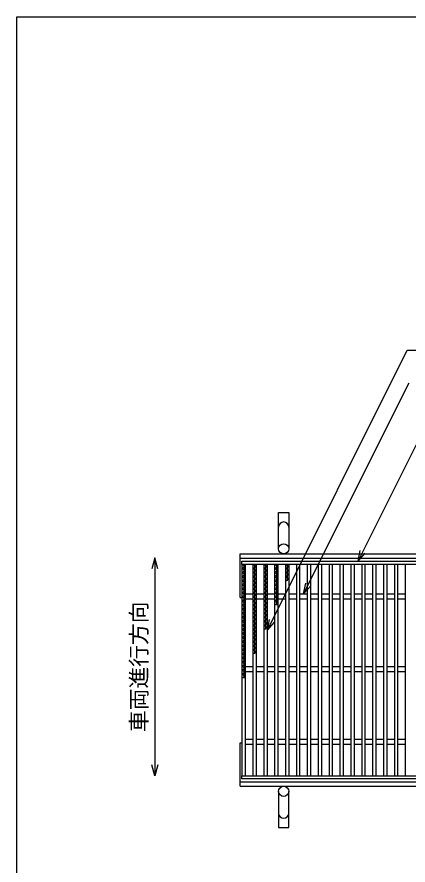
# Model space of a CAD drawing. Units: millimetres, scale not verified. Extents: x -1820 to 1731, y -1282 to 1054.
# Drawn here: x -1729 to -1190, y -114 to 1054 of the extents above; entities that cross this region are included whole.
import ezdxf
from ezdxf.enums import TextEntityAlignment as Align

# ---------------------------------------------------------------- set-up
doc = ezdxf.new("R2010")
doc.units = ezdxf.units.MM
doc.header["$LTSCALE"] = 10
for name, color, linetype, lineweight in [('0_2', 150, 'Continuous', 25), ('16', 3, 'Continuous', 25), ('19', 6, 'Continuous', 25), ('22', 4, 'Continuous', 25)]:
    doc.layers.add(name, color=color, linetype=linetype, lineweight=lineweight)
doc.styles.add('ベクトル', font='')
doc.styles.get('ベクトル').set_extended_font_data('ベクトル')

msp = doc.modelspace()

# ---------------------------------------------------------------- linework, layer by layer
at = {"layer": '0_2'}
for p, q in [((-1729, -1146.5), (-1729, 1053.5)), ((-1729, 1053.5), (1731, 1053.5))]:
    msp.add_line(p, q, dxfattribs=at)
at = {"layer": '16'}
for p, q in [((-1419, 304), (-424, 304)), ((-1419, 299.5), (-1419, 304)), ((-424, 299.5), (-1419, 299.5)), ((-1419, 299.5), (-1419, 8.5)), ((-1414, 299.5), (-1419, 299.5)), ((-1419, 299.5), (-1414, 296.7)), ((-1414, 296.7), (-1419, 293.9)), ((-1419, 293.9), (-1414, 291.1)), ((-1416.5, 299.5), (-1416.5, 142.7)), ((-1414, 8.5), (-1414, 299.5)), ((-1404, 299.5), (-1404, 8.5)), ((-1399, 299.5), (-1404, 299.5)), ((-1404, 299.5), (-1399, 296.7)), ((-1399, 296.7), (-1404, 293.9)), ((-1404, 293.9), (-1399, 291.1)), ((-1401.5, 299.5), (-1401.5, 176.3)), ((-1399, 8.5), (-1399, 299.5)), ((-1389, 299.5), (-1389, 8.5)), ((-1384, 299.5), (-1389, 299.5)), ((-1389, 299.5), (-1384, 296.7)), ((-1384, 296.7), (-1389, 293.9)), ((-1389, 293.9), (-1384, 291.1)), ((-1386.5, 299.5), (-1386.5, 209.9)), ((-1384, 8.5), (-1384, 299.5)), ((-1374, 299.5), (-1374, 8.5)), ((-1369, 299.5), (-1374, 299.5)), ((-1374, 299.5), (-1369, 296.7)), ((-1369, 296.7), (-1374, 293.9)), ((-1374, 293.9), (-1369, 291.1)), ((-1371.5, 299.5), (-1371.5, 243.5)), ((-1369, 8.5), (-1369, 299.5)), ((-1359, 299.5), (-1359, 8.5)), ((-1354, 299.5), (-1359, 299.5)), ((-1359, 299.5), (-1354, 296.7)), ((-1354, 296.7), (-1359, 293.9)), ((-1359, 293.9), (-1354, 291.1)), ((-1356.5, 299.5), (-1356.5, 277.1)), ((-1354, 8.5), (-1354, 299.5)), ((-1344, 299.5), (-1344, 8.5)), ((-1339, 299.5), (-1344, 299.5)), ((-1339, 8.5), (-1339, 299.5)), ((-1329, 299.5), (-1329, 8.5)), ((-1324, 299.5), (-1329, 299.5)), ((-1324, 8.5), (-1324, 299.5)), ((-1314, 299.5), (-1314, 8.5)), ((-1309, 299.5), (-1314, 299.5)), ((-1309, 8.5), (-1309, 299.5)), ((-1299, 299.5), (-1299, 8.5)), ((-1294, 299.5), (-1299, 299.5)), ((-1294, 8.5), (-1294, 299.5)), ((-1284, 299.5), (-1284, 8.5)), ((-1279, 299.5), (-1284, 299.5)), ((-1279, 8.5), (-1279, 299.5)), ((-1269, 299.5), (-1269, 8.5)), ((-1264, 299.5), (-1269, 299.5)), ((-1264, 8.5), (-1264, 299.5)), ((-1254, 299.5), (-1254, 8.5)), ((-1249, 299.5), (-1254, 299.5)), ((-1249, 8.5), (-1249, 299.5)), ((-1239, 299.5), (-1239, 8.5)), ((-1234, 299.5), (-1239, 299.5)), ((-1234, 8.5), (-1234, 299.5)), ((-1224, 299.5), (-1224, 8.5)), ((-1219, 299.5), (-1224, 299.5)), ((-1219, 8.5), (-1219, 299.5)), ((-1209, 299.5), (-1209, 8.5)), ((-1204, 299.5), (-1209, 299.5)), ((-1204, 8.5), (-1204, 299.5)), ((-1194, 299.5), (-1194, 8.5)), ((-1189, 299.5), (-1194, 299.5)), ((-1414, 291.1), (-1419, 288.3)), ((-1419, 288.3), (-1414, 285.5)), ((-1414, 285.5), (-1419, 282.7)), ((-1419, 282.7), (-1414, 279.9)), ((-1399, 291.1), (-1404, 288.3)), ((-1404, 288.3), (-1399, 285.5)), ((-1399, 285.5), (-1404, 282.7)), ((-1404, 282.7), (-1399, 279.9)), ((-1384, 291.1), (-1389, 288.3)), ((-1389, 288.3), (-1384, 285.5)), ((-1384, 285.5), (-1389, 282.7)), ((-1389, 282.7), (-1384, 279.9)), ((-1369, 291.1), (-1374, 288.3)), ((-1374, 288.3), (-1369, 285.5)), ((-1369, 285.5), (-1374, 282.7)), ((-1374, 282.7), (-1369, 279.9)), ((-1354, 291.1), (-1359, 288.3)), ((-1359, 288.3), (-1354, 285.5)), ((-1354, 285.5), (-1359, 282.7)), ((-1359, 282.7), (-1354, 279.9)), ((-1414, 279.9), (-1419, 277.1)), ((-1419, 277.1), (-1414, 274.3)), ((-1414, 274.3), (-1419, 271.5)), ((-1419, 271.5), (-1414, 268.7)), ((-1414, 268.7), (-1419, 265.9)), ((-1399, 279.9), (-1404, 277.1)), ((-1404, 277.1), (-1399, 274.3)), ((-1399, 274.3), (-1404, 271.5)), ((-1404, 271.5), (-1399, 268.7)), ((-1399, 268.7), (-1404, 265.9)), ((-1384, 279.9), (-1389, 277.1)), ((-1389, 277.1), (-1384, 274.3)), ((-1384, 274.3), (-1389, 271.5)), ((-1389, 271.5), (-1384, 268.7)), ((-1384, 268.7), (-1389, 265.9)), ((-1369, 279.9), (-1374, 277.1)), ((-1374, 277.1), (-1369, 274.3)), ((-1369, 274.3), (-1374, 271.5)), ((-1374, 271.5), (-1369, 268.7)), ((-1369, 268.7), (-1374, 265.9)), ((-1354, 279.9), (-1359, 277.1)), ((-1419, 265.9), (-1414, 263.1)), ((-1414, 263.1), (-1419, 260.3)), ((-1419, 260.3), (-1414, 257.5)), ((-1414, 257.5), (-1419, 254.7)), ((-1414, 259), (-1404, 259)), ((-1404, 265.9), (-1399, 263.1)), ((-1399, 263.1), (-1404, 260.3)), ((-1404, 260.3), (-1399, 257.5)), ((-1399, 257.5), (-1404, 254.7)), ((-1399, 259), (-1389, 259)), ((-1389, 265.9), (-1384, 263.1)), ((-1384, 263.1), (-1389, 260.3)), ((-1389, 260.3), (-1384, 257.5)), ((-1384, 257.5), (-1389, 254.7)), ((-1384, 259), (-1374, 259)), ((-1374, 265.9), (-1369, 263.1)), ((-1369, 263.1), (-1374, 260.3)), ((-1374, 260.3), (-1369, 257.5)), ((-1369, 257.5), (-1374, 254.7)), ((-1369, 259), (-1359, 259)), ((-1354, 259), (-1344, 259)), ((-1339, 259), (-1329, 259)), ((-1324, 259), (-1314, 259)), ((-1309, 259), (-1299, 259)), ((-1294, 259), (-1284, 259)), ((-1279, 259), (-1269, 259)), ((-1264, 259), (-1254, 259)), ((-1249, 259), (-1239, 259)), ((-1234, 259), (-1224, 259)), ((-1219, 259), (-1209, 259)), ((-1204, 259), (-1194, 259)), ((-1419, 254.7), (-1414, 251.9)), ((-1414, 251.9), (-1419, 249.1)), ((-1419, 249.1), (-1414, 246.3)), ((-1414, 246.3), (-1419, 243.5)), ((-1414, 252), (-1404, 252)), ((-1404, 254.7), (-1399, 251.9)), ((-1399, 251.9), (-1404, 249.1)), ((-1404, 249.1), (-1399, 246.3)), ((-1399, 246.3), (-1404, 243.5)), ((-1399, 252), (-1389, 252)), ((-1389, 254.7), (-1384, 251.9)), ((-1384, 251.9), (-1389, 249.1)), ((-1389, 249.1), (-1384, 246.3)), ((-1384, 246.3), (-1389, 243.5)), ((-1384, 252), (-1374, 252)), ((-1374, 254.7), (-1369, 251.9)), ((-1369, 251.9), (-1374, 249.1)), ((-1374, 249.1), (-1369, 246.3)), ((-1369, 246.3), (-1374, 243.5)), ((-1369, 252), (-1359, 252)), ((-1354, 252), (-1344, 252)), ((-1339, 252), (-1329, 252)), ((-1324, 252), (-1314, 252)), ((-1309, 252), (-1299, 252)), ((-1294, 252), (-1284, 252)), ((-1279, 252), (-1269, 252)), ((-1264, 252), (-1254, 252)), ((-1249, 252), (-1239, 252)), ((-1234, 252), (-1224, 252)), ((-1219, 252), (-1209, 252)), ((-1204, 252), (-1194, 252)), ((-1419, 243.5), (-1414, 240.7)), ((-1414, 240.7), (-1419, 237.9)), ((-1419, 237.9), (-1414, 235.1)), ((-1414, 235.1), (-1419, 232.3)), ((-1404, 243.5), (-1399, 240.7)), ((-1399, 240.7), (-1404, 237.9)), ((-1404, 237.9), (-1399, 235.1)), ((-1399, 235.1), (-1404, 232.3)), ((-1389, 243.5), (-1384, 240.7)), ((-1384, 240.7), (-1389, 237.9)), ((-1389, 237.9), (-1384, 235.1)), ((-1384, 235.1), (-1389, 232.3)), ((-1419, 232.3), (-1414, 229.5)), ((-1414, 229.5), (-1419, 226.7)), ((-1419, 226.7), (-1414, 223.9)), ((-1414, 223.9), (-1419, 221.1)), ((-1404, 232.3), (-1399, 229.5)), ((-1399, 229.5), (-1404, 226.7)), ((-1404, 226.7), (-1399, 223.9)), ((-1399, 223.9), (-1404, 221.1)), ((-1389, 232.3), (-1384, 229.5)), ((-1384, 229.5), (-1389, 226.7)), ((-1389, 226.7), (-1384, 223.9)), ((-1384, 223.9), (-1389, 221.1)), ((-1419, 221.1), (-1414, 218.3)), ((-1414, 218.3), (-1419, 215.5)), ((-1419, 215.5), (-1414, 212.7)), ((-1414, 212.7), (-1419, 209.9)), ((-1404, 221.1), (-1399, 218.3)), ((-1399, 218.3), (-1404, 215.5)), ((-1404, 215.5), (-1399, 212.7)), ((-1399, 212.7), (-1404, 209.9)), ((-1389, 221.1), (-1384, 218.3)), ((-1384, 218.3), (-1389, 215.5)), ((-1389, 215.5), (-1384, 212.7)), ((-1384, 212.7), (-1389, 209.9)), ((-1419, 209.9), (-1414, 207.1)), ((-1414, 207.1), (-1419, 204.3)), ((-1419, 204.3), (-1414, 201.5)), ((-1414, 201.5), (-1419, 198.7)), ((-1419, 198.7), (-1414, 195.9)), ((-1404, 209.9), (-1399, 207.1)), ((-1399, 207.1), (-1404, 204.3)), ((-1404, 204.3), (-1399, 201.5)), ((-1399, 201.5), (-1404, 198.7)), ((-1404, 198.7), (-1399, 195.9)), ((-1414, 195.9), (-1419, 193.1)), ((-1419, 193.1), (-1414, 190.3)), ((-1414, 190.3), (-1419, 187.5)), ((-1419, 187.5), (-1414, 184.7)), ((-1399, 195.9), (-1404, 193.1)), ((-1404, 193.1), (-1399, 190.3)), ((-1399, 190.3), (-1404, 187.5)), ((-1404, 187.5), (-1399, 184.7)), ((-1414, 184.7), (-1419, 181.9)), ((-1419, 181.9), (-1414, 179.1)), ((-1414, 179.1), (-1419, 176.3)), ((-1419, 176.3), (-1414, 173.5)), ((-1399, 184.7), (-1404, 181.9)), ((-1404, 181.9), (-1399, 179.1)), ((-1399, 179.1), (-1404, 176.3)), ((-1414, 173.5), (-1419, 170.7)), ((-1419, 170.7), (-1414, 167.9)), ((-1414, 167.9), (-1419, 165.1)), ((-1419, 165.1), (-1414, 162.3)), ((-1414, 162.3), (-1419, 159.5)), ((-1419, 159.5), (-1414, 156.7)), ((-1414, 156.7), (-1419, 153.9)), ((-1419, 153.9), (-1414, 151.1)), ((-1414, 159), (-1404, 159)), ((-1414, 152), (-1404, 152)), ((-1399, 159), (-1389, 159)), ((-1399, 152), (-1389, 152)), ((-1384, 159), (-1374, 159)), ((-1384, 152), (-1374, 152)), ((-1369, 159), (-1359, 159)), ((-1369, 152), (-1359, 152)), ((-1354, 159), (-1344, 159)), ((-1354, 152), (-1344, 152)), ((-1339, 159), (-1329, 159)), ((-1339, 152), (-1329, 152)), ((-1324, 159), (-1314, 159)), ((-1324, 152), (-1314, 152)), ((-1309, 159), (-1299, 159)), ((-1309, 152), (-1299, 152)), ((-1294, 159), (-1284, 159)), ((-1294, 152), (-1284, 152)), ((-1279, 159), (-1269, 159)), ((-1279, 152), (-1269, 152)), ((-1264, 159), (-1254, 159)), ((-1264, 152), (-1254, 152)), ((-1249, 159), (-1239, 159)), ((-1249, 152), (-1239, 152)), ((-1234, 159), (-1224, 159)), ((-1234, 152), (-1224, 152)), ((-1219, 159), (-1209, 159)), ((-1219, 152), (-1209, 152)), ((-1204, 159), (-1194, 159)), ((-1204, 152), (-1194, 152)), ((-1414, 151.1), (-1419, 148.3)), ((-1419, 148.3), (-1414, 145.5)), ((-1414, 145.5), (-1419, 142.7)), ((-1414, 59), (-1404, 59)), ((-1399, 59), (-1389, 59)), ((-1384, 59), (-1374, 59)), ((-1369, 59), (-1359, 59)), ((-1354, 59), (-1344, 59)), ((-1339, 59), (-1329, 59)), ((-1324, 59), (-1314, 59)), ((-1309, 59), (-1299, 59)), ((-1294, 59), (-1284, 59)), ((-1279, 59), (-1269, 59)), ((-1264, 59), (-1254, 59)), ((-1249, 59), (-1239, 59)), ((-1234, 59), (-1224, 59)), ((-1219, 59), (-1209, 59)), ((-1204, 59), (-1194, 59)), ((-1414, 52), (-1404, 52)), ((-1399, 52), (-1389, 52)), ((-1384, 52), (-1374, 52)), ((-1369, 52), (-1359, 52)), ((-1354, 52), (-1344, 52)), ((-1339, 52), (-1329, 52)), ((-1324, 52), (-1314, 52)), ((-1309, 52), (-1299, 52)), ((-1294, 52), (-1284, 52)), ((-1279, 52), (-1269, 52)), ((-1264, 52), (-1254, 52)), ((-1249, 52), (-1239, 52)), ((-1234, 52), (-1224, 52)), ((-1219, 52), (-1209, 52)), ((-1204, 52), (-1194, 52)), ((-1419, 8.5), (-424, 8.5)), ((-1419, 4), (-1419, 8.5)), ((-1419, 8.5), (-1414, 8.5)), ((-424, 4), (-1419, 4)), ((-1404, 8.5), (-1399, 8.5)), ((-1389, 8.5), (-1384, 8.5)), ((-1374, 8.5), (-1369, 8.5)), ((-1359, 8.5), (-1354, 8.5)), ((-1344, 8.5), (-1339, 8.5)), ((-1329, 8.5), (-1324, 8.5)), ((-1314, 8.5), (-1309, 8.5)), ((-1299, 8.5), (-1294, 8.5)), ((-1284, 8.5), (-1279, 8.5)), ((-1269, 8.5), (-1264, 8.5)), ((-1254, 8.5), (-1249, 8.5)), ((-1239, 8.5), (-1234, 8.5)), ((-1224, 8.5), (-1219, 8.5)), ((-1209, 8.5), (-1204, 8.5)), ((-1194, 8.5), (-1189, 8.5))]:
    msp.add_line(p, q, dxfattribs=at)
at = {"layer": '19'}
for p, q in [((-1368.5, 321), (-1368.5, 371)), ((-1368.5, 371), (-1354.5, 371)), ((-1354.5, 371), (-1354.5, 321)), ((-1421.5, 314), (-421.5, 314)), ((-1421.5, 254), (-1421.5, 314)), ((-1421.5, 308), (-421.5, 308)), ((-1421.5, 254), (-1419, 254)), ((-1421.5, -6), (-1421.5, 54)), ((-1421.5, 54), (-1419, 54)), ((-1421.5, 0), (-421.5, 0)), ((-1421.5, -6), (-421.5, -6)), ((-1368.5, -13), (-1368.5, -63)), ((-1354.5, -63), (-1354.5, -13)), ((-1368.5, -63), (-1354.5, -63))]:
    msp.add_line(p, q, dxfattribs=at)
for centre in [(-1361.5, 321), (-1361.5, -13)]:
    msp.add_circle(centre, 7, dxfattribs=at)
for centre, start, end in [((-1361.5, 351), 0, 180), ((-1361.5, -43), 180, 0)]:
    msp.add_arc(centre, 7, start, end, dxfattribs=at)
at = {"layer": '22'}
for p, q in [((-1384, 209), (-1191.2, 594.5)), ((-1191.2, 594.5), (-731.2, 594.5)), ((-1334, 259), (-1188.8, 549.5)), ((-1259, 304), (-1161.2, 499.5)), ((-1259, 304), (-1256, 318.6)), ((-1539, 308.5), (-1543, 293.5)), ((-1535, 293.5), (-1539, 308.5)), ((-1539, 308.5), (-1539, 8.5)), ((-1259, 304), (-1249, 315)), ((-1334, 259), (-1331, 273.6)), ((-1334, 259), (-1324, 270)), ((-1384, 209), (-1381, 223.6)), ((-1384, 209), (-1374, 220)), ((-1539, 8.5), (-1543, 23.5)), ((-1535, 23.5), (-1539, 8.5))]:
    msp.add_line(p, q, dxfattribs=at)

# ---------------------------------------------------------------- texts
at = {"layer": '22', "color": 2, "style": 'ベクトル'}
msp.add_text('車両進行方向', height=21.99, rotation=90, dxfattribs=at).set_placement((-1561, 68.5), align=Align.MIDDLE_LEFT)

doc.saveas('drawing.dxf')
